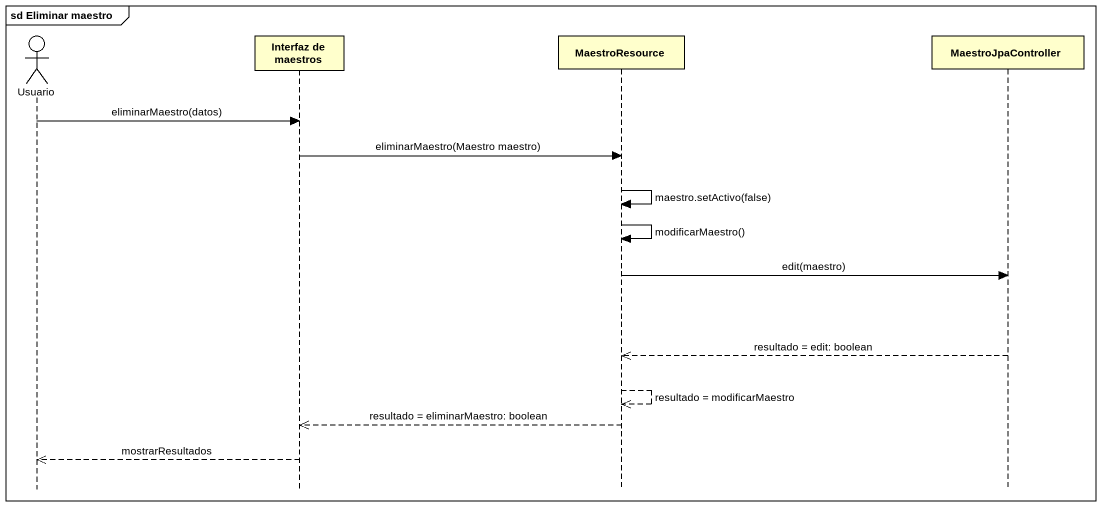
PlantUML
@startuml
mainframe sd Eliminar maestro
hide footbox
actor Usuario
participant "Interfaz de maestros" as Interfaz_de_maestros
participant MaestroResource
participant MaestroJpaController

Usuario -> Interfaz_de_maestros : eliminarMaestro(datos)
Interfaz_de_maestros -> MaestroResource : eliminarMaestro(Maestro maestro)
MaestroResource -> MaestroResource : maestro.setActivo(false)
MaestroResource -> MaestroResource : modificarMaestro()
MaestroResource -> MaestroJpaController : edit(maestro)
MaestroJpaController -->> MaestroResource : resultado = edit: boolean
MaestroResource -->> MaestroResource : resultado = modificarMaestro
MaestroResource -->> Interfaz_de_maestros : resultado = eliminarMaestro: boolean
Interfaz_de_maestros -->> Usuario : mostrarResultados
@enduml
